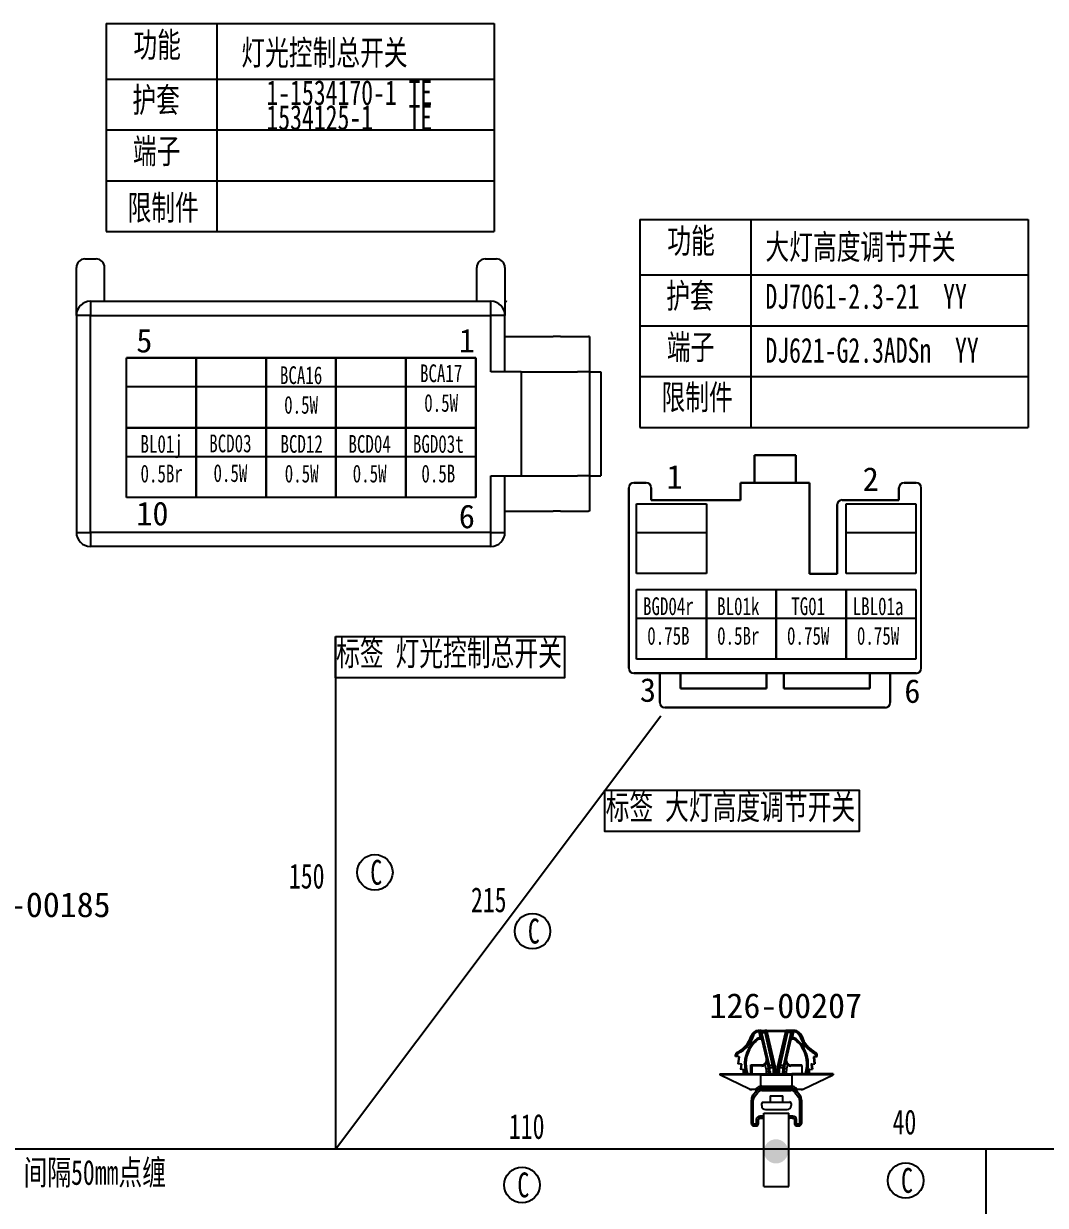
# Model space of a CAD drawing. Header units: millimetres. Extents: x 1543 to 5748, y 1576 to 2417.
# Drawn here: x 2796.8 to 2940.5, y 2003 to 2169.3 of the extents above; entities that cross this region are included whole.
import ezdxf

# ---------------------------------------------------------------- set-up
doc = ezdxf.new("R2010")
doc.units = ezdxf.units.MM
doc.layers.get('0').update_dxf_attribs({"lineweight": 25})
doc.layers.add('11文本层', color=255, linetype='Continuous')
for name, color, linetype, lineweight in [('1轮廓实线层', 7, 'Continuous', 50), ('_0', 7, 'Continuous', 25), ('_1轮廓实线层', 7, 'Continuous', 40), ('基本型', 7, 'Continuous', 18)]:
    doc.layers.add(name, color=color, linetype=linetype, lineweight=lineweight)
doc.styles.get("Standard").update_dxf_attribs({"font": ''})
doc.styles.add('仿宋体', font='', dxfattribs={"width": 0.7, "height": 3.5})
doc.styles.add('仿宋体GB2312', font='', dxfattribs={"width": 0.7})
doc.styles.add('标准', font='fangsong.ttf', dxfattribs={"width": 0.7, "height": 3.5})
doc.styles.get('Standard').set_extended_font_data('SimSun')
doc.styles.get('仿宋体').set_extended_font_data('SimSun')
doc.styles.get('仿宋体GB2312').set_extended_font_data('SimSun')

msp = doc.modelspace()

# ---------------------------------------------------------------- hatches: boundary and pattern name
at = {"layer": '_1轮廓实线层', "linetype": 'ByBlock', "lineweight": -2}
h = msp.add_hatch(color=0, dxfattribs=at)
h.dxf.hatch_style = 1
edge = h.paths.add_edge_path()
edge.add_ellipse((2902.57, 2010.59), major_axis=(1.7, 0), ratio=1, start_angle=0, end_angle=360, ccw=False)

# ---------------------------------------------------------------- linework, layer by layer
at = {"lineweight": -2}
for p, q in [((2808.35, 2169.25), (2808.35, 2161.45)), ((2808.35, 2169.25), (2823.95, 2169.25)), ((2823.95, 2169.25), (2823.95, 2140)), ((2823.95, 2169.25), (2862.95, 2169.25)), ((2862.95, 2169.25), (2862.95, 2140)), ((2862.95, 2169.25), (2862.95, 2161.45)), ((2808.35, 2161.45), (2862.95, 2161.45)), ((2808.35, 2161.45), (2808.35, 2154.3)), ((2808.35, 2154.3), (2862.95, 2154.3)), ((2808.35, 2154.3), (2808.35, 2147.15)), ((2808.35, 2147.15), (2862.95, 2147.15)), ((2808.35, 2147.15), (2808.35, 2140)), ((2808.35, 2140), (2862.95, 2140))]:
    msp.add_line(p, q, dxfattribs=at)
at = {"lineweight": -2, "ltscale": 0.0425}
for p, q in [((2804.17, 2128.21), (2804.17, 2134.96)), ((2864.45, 2134.96), (2864.45, 2128.21)), ((2886.22, 2077.86), (2886.22, 2073.75)), ((2886.22, 2073.75), (2886.22, 2077.86)), ((2918.65, 2073.75), (2918.65, 2077.86)), ((2918.65, 2073.75), (2918.65, 2077.86)), ((2918.65, 2077.86), (2918.65, 2073.75))]:
    msp.add_line(p, q, dxfattribs=at)
at = {"lineweight": -2, "ltscale": 0.009999}
for p, q in [((2805.36, 2136.15), (2806.95, 2136.15)), ((2861.68, 2136.15), (2863.26, 2136.15))]:
    msp.add_line(p, q, dxfattribs=at)
at = {"lineweight": -2, "ltscale": 0.03}
for p, q in [((2808.14, 2130.2), (2808.14, 2134.96)), ((2860.49, 2130.2), (2860.49, 2134.96))]:
    msp.add_line(p, q, dxfattribs=at)
at = {"lineweight": -2, "ltscale": 0.0125}
for p, q in [((2806.15, 2130.2), (2808.14, 2130.2)), ((2806.15, 2130.2), (2806.15, 2128.21)), ((2860.49, 2130.2), (2862.47, 2130.2)), ((2862.47, 2128.21), (2862.47, 2130.2)), ((2806.15, 2128.21), (2804.17, 2128.21)), ((2864.45, 2128.21), (2862.47, 2128.21)), ((2899.53, 2104.65), (2898.32, 2104.65)), ((2906.55, 2104.65), (2905.34, 2104.65)), ((2804.17, 2097.68), (2806.15, 2097.68)), ((2806.15, 2097.68), (2806.15, 2095.69)), ((2862.47, 2097.68), (2864.45, 2097.68)), ((2862.47, 2095.69), (2862.47, 2097.68))]:
    msp.add_line(p, q, dxfattribs=at)
at = {"lineweight": -2, "ltscale": 0.329999}
msp.add_line((2808.14, 2130.2), (2860.49, 2130.2), dxfattribs=at)
at = {"lineweight": -2, "ltscale": 0.1925}
for p, q in [((2804.17, 2128.21), (2804.17, 2097.68)), ((2806.15, 2097.68), (2806.15, 2128.21))]:
    msp.add_line(p, q, dxfattribs=at)
at = {"lineweight": -2, "ltscale": 0.354999}
for p, q in [((2806.15, 2128.21), (2862.47, 2128.21)), ((2862.47, 2097.68), (2806.15, 2097.68)), ((2862.47, 2095.69), (2806.15, 2095.69))]:
    msp.add_line(p, q, dxfattribs=at)
at = {"lineweight": -2, "ltscale": 0.05}
for p, q in [((2862.47, 2120.28), (2862.47, 2128.21)), ((2864.45, 2120.28), (2864.45, 2128.21)), ((2862.47, 2097.68), (2862.47, 2105.61)), ((2864.45, 2097.68), (2864.45, 2105.61))]:
    msp.add_line(p, q, dxfattribs=at)
at = {"lineweight": -2, "ltscale": 0.042805}
for p, q in [((2864.45, 2125.24), (2871.24, 2125.24)), ((2864.45, 2100.65), (2871.24, 2100.65))]:
    msp.add_line(p, q, dxfattribs=at)
at = {"lineweight": -2, "ltscale": 0.006259}
for p, q in [((2872.24, 2125.24), (2871.24, 2125.24)), ((2872.24, 2100.65), (2871.24, 2100.65))]:
    msp.add_line(p, q, dxfattribs=at)
at = {"lineweight": -2, "ltscale": 0.024939}
for p, q in [((2872.24, 2125.24), (2876.19, 2125.24)), ((2872.24, 2100.65), (2876.19, 2100.65))]:
    msp.add_line(p, q, dxfattribs=at)
at = {"lineweight": -2, "ltscale": 0.000994873}
for p, q in [((2876.35, 2125.24), (2876.19, 2125.24)), ((2876.35, 2100.65), (2876.19, 2100.65))]:
    msp.add_line(p, q, dxfattribs=at)
at = {"lineweight": -2, "ltscale": 0.155}
msp.add_line((2876.35, 2125.24), (2876.35, 2100.65), dxfattribs=at)
at = {"lineweight": -2, "ltscale": 0.026889}
for p, q in [((2866.74, 2120.28), (2862.47, 2120.28)), ((2862.47, 2105.61), (2866.74, 2105.61))]:
    msp.add_line(p, q, dxfattribs=at)
at = {"lineweight": -2, "ltscale": 0.0925}
for p, q in [((2866.74, 2120.28), (2866.74, 2105.61)), ((2877.94, 2120.28), (2877.94, 2105.61))]:
    msp.add_line(p, q, dxfattribs=at)
at = {"lineweight": -2, "ltscale": 0.049878}
for p, q in [((2866.74, 2120.28), (2874.65, 2120.28)), ((2866.74, 2105.61), (2874.65, 2105.61))]:
    msp.add_line(p, q, dxfattribs=at)
at = {"lineweight": -2, "ltscale": 0.009738}
for p, q in [((2876.19, 2120.28), (2874.65, 2120.28)), ((2876.35, 2105.61), (2874.65, 2105.61))]:
    msp.add_line(p, q, dxfattribs=at)
at = {"lineweight": -2, "ltscale": 0.010001}
for p, q in [((2876.35, 2120.28), (2877.94, 2120.28)), ((2876.35, 2105.61), (2877.94, 2105.61))]:
    msp.add_line(p, q, dxfattribs=at)
at = {"lineweight": -2, "ltscale": 0.060001}
for p, q in [((2899.53, 2108.52), (2905.34, 2108.52)), ((2905.34, 2108.52), (2899.53, 2108.52)), ((2905.34, 2108.52), (2899.53, 2108.52)), ((2905.34, 2104.65), (2899.53, 2104.65))]:
    msp.add_line(p, q, dxfattribs=at)
at = {"lineweight": -2, "ltscale": 0.04}
for p, q in [((2899.53, 2104.65), (2899.53, 2108.52)), ((2899.53, 2108.52), (2899.53, 2104.65)), ((2905.34, 2108.52), (2905.34, 2104.65)), ((2905.34, 2104.65), (2905.34, 2108.52)), ((2905.34, 2104.65), (2905.34, 2108.52))]:
    msp.add_line(p, q, dxfattribs=at)
at = {"lineweight": -2, "ltscale": 0.285001}
for p, q in [((2881.87, 2103.93), (2881.87, 2078.59)), ((2881.87, 2078.59), (2881.87, 2103.93)), ((2923.01, 2078.59), (2923.01, 2103.93))]:
    msp.add_line(p, q, dxfattribs=at)
at = {"lineweight": -2, "ltscale": 0.0175}
for p, q in [((2884.29, 2104.65), (2882.59, 2104.65)), ((2882.59, 2104.65), (2884.29, 2104.65)), ((2885.01, 2102.23), (2885.01, 2103.93)), ((2885.01, 2102.23), (2885.01, 2103.93)), ((2885.01, 2103.93), (2885.01, 2102.23)), ((2919.86, 2103.93), (2919.86, 2102.23)), ((2919.86, 2102.23), (2919.86, 2103.93)), ((2922.28, 2104.65), (2920.59, 2104.65)), ((2920.59, 2104.65), (2922.28, 2104.65))]:
    msp.add_line(p, q, dxfattribs=at)
at = {"lineweight": -2, "ltscale": 0.025}
for p, q in [((2897.6, 2104.65), (2897.6, 2102.23)), ((2897.6, 2102.23), (2897.6, 2104.65))]:
    msp.add_line(p, q, dxfattribs=at)
at = {"lineweight": -2, "ltscale": 0.0075}
for p, q in [((2898.32, 2104.65), (2897.6, 2104.65)), ((2907.28, 2104.65), (2906.55, 2104.65)), ((2907.28, 2104.17), (2907.28, 2103.44))]:
    msp.add_line(p, q, dxfattribs=at)
at = {"lineweight": -2, "ltscale": 0.1}
for p, q in [((2907.28, 2104.65), (2897.6, 2104.65)), ((2897.6, 2104.65), (2907.28, 2104.65)), ((2911.15, 2101.51), (2911.15, 2091.83)), ((2911.15, 2091.83), (2911.15, 2101.51))]:
    msp.add_line(p, q, dxfattribs=at)
at = {"lineweight": -2, "ltscale": 0.1325}
for p, q in [((2907.28, 2091.83), (2907.28, 2104.65)), ((2907.28, 2104.65), (2907.28, 2091.83))]:
    msp.add_line(p, q, dxfattribs=at)
at = {"lineweight": -2, "ltscale": 0.005}
msp.add_line((2907.28, 2104.17), (2907.28, 2104.65), dxfattribs=at)
at = {"lineweight": -2, "ltscale": 0.001668}
msp.add_line((2907.28, 2103.28), (2907.28, 2103.44), dxfattribs=at)
at = {"lineweight": -2, "ltscale": 0.040771}
msp.add_line((2907.28, 2099.33), (2907.28, 2103.28), dxfattribs=at)
at = {"lineweight": -2, "ltscale": 0.090001}
msp.add_line((2893.72, 2102.23), (2885.01, 2102.23), dxfattribs=at)
at = {"lineweight": -2, "ltscale": 0.13}
for p, q in [((2897.6, 2102.23), (2885.01, 2102.23)), ((2885.01, 2102.23), (2897.6, 2102.23))]:
    msp.add_line(p, q, dxfattribs=at)
at = {"lineweight": -2, "ltscale": 0.039999}
for p, q in [((2897.6, 2102.23), (2893.72, 2102.23)), ((2911.15, 2091.83), (2907.28, 2091.83)), ((2911.15, 2091.83), (2907.28, 2091.83)), ((2907.28, 2091.83), (2911.15, 2091.83))]:
    msp.add_line(p, q, dxfattribs=at)
at = {"lineweight": -2, "ltscale": 0.0825}
for p, q in [((2919.86, 2102.23), (2911.87, 2102.23)), ((2919.86, 2102.23), (2911.87, 2102.23)), ((2911.87, 2102.23), (2919.86, 2102.23))]:
    msp.add_line(p, q, dxfattribs=at)
at = {"lineweight": -2, "ltscale": 0.038643}
for p, q in [((2907.28, 2099.33), (2907.28, 2095.59)), ((2907.28, 2095.59), (2907.28, 2091.85))]:
    msp.add_line(p, q, dxfattribs=at)
at = {"lineweight": -2, "ltscale": 0.000213623}
msp.add_line((2907.28, 2091.83), (2907.28, 2091.85), dxfattribs=at)
at = {"lineweight": -2, "ltscale": 0.410001}
for p, q in [((2882.59, 2077.86), (2922.28, 2077.86)), ((2922.28, 2077.86), (2882.59, 2077.86))]:
    msp.add_line(p, q, dxfattribs=at)
at = {"lineweight": -2, "ltscale": 0.0225}
for p, q in [((2889.13, 2075.69), (2889.13, 2077.86)), ((2889.13, 2075.69), (2889.13, 2077.86)), ((2889.13, 2077.86), (2889.13, 2075.69)), ((2901.23, 2077.86), (2901.23, 2075.69)), ((2901.23, 2075.69), (2901.23, 2077.86)), ((2903.65, 2075.69), (2903.65, 2077.86)), ((2903.65, 2075.69), (2903.65, 2077.86)), ((2903.65, 2077.86), (2903.65, 2075.69)), ((2915.75, 2077.86), (2915.75, 2075.69)), ((2915.75, 2075.69), (2915.75, 2077.86))]:
    msp.add_line(p, q, dxfattribs=at)
at = {"lineweight": -2, "ltscale": 0.125}
for p, q in [((2901.23, 2075.69), (2889.13, 2075.69)), ((2901.23, 2075.69), (2889.13, 2075.69)), ((2889.13, 2075.69), (2901.23, 2075.69)), ((2915.75, 2075.69), (2903.65, 2075.69)), ((2915.75, 2075.69), (2903.65, 2075.69)), ((2903.65, 2075.69), (2915.75, 2075.69))]:
    msp.add_line(p, q, dxfattribs=at)
at = {"lineweight": -2, "ltscale": 0.320001}
for p, q in [((2886.95, 2073.02), (2917.92, 2073.02)), ((2917.92, 2073.02), (2886.95, 2073.02))]:
    msp.add_line(p, q, dxfattribs=at)
for p, q in [((2899.18, 2026.84), (2899.06, 2026.84)), ((2899.34, 2026.79), (2899.18, 2026.84)), ((2900.23, 2027.6), (2900.08, 2027.6)), ((2900.35, 2027.43), (2900.2, 2027.42)), ((2900.35, 2027.42), (2900.21, 2027.39)), ((2900.4, 2026.56), (2900.21, 2027.39)), ((2900.23, 2027.6), (2900.49, 2027.6)), ((2900.23, 2027.6), (2900.23, 2027.51)), ((2900.34, 2027.44), (2900.35, 2027.41)), ((2900.39, 2027.24), (2900.35, 2027.41)), ((2901.45, 2022.66), (2900.39, 2027.24)), ((2900.47, 2027.6), (2900.49, 2027.6)), ((2900.49, 2027.6), (2900.47, 2027.6)), ((2900.49, 2027.6), (2900.53, 2027.3)), ((2900.49, 2027.6), (2901, 2027.6)), ((2900.53, 2027.3), (2901.59, 2022.72)), ((2900.53, 2027.3), (2901.04, 2027.3)), ((2901.04, 2027.3), (2901, 2027.6)), ((2901.29, 2027.6), (2901.01, 2027.6)), ((2902.1, 2022.72), (2901.04, 2027.3)), ((2901.14, 2027.49), (2901.29, 2027.45)), ((2901.14, 2027.48), (2901.18, 2027.31)), ((2901.18, 2027.31), (2902.24, 2022.72)), ((2901.29, 2027.6), (2903.96, 2027.6)), ((2901.29, 2027.6), (2901.29, 2027.45)), ((2903.96, 2027.45), (2901.29, 2027.45)), ((2901.29, 2027.45), (2902.46, 2022.42)), ((2902.79, 2022.42), (2903.96, 2027.45)), ((2903.01, 2022.72), (2904.07, 2027.31)), ((2904.21, 2027.3), (2903.15, 2022.72)), ((2903.66, 2022.72), (2904.72, 2027.3)), ((2904.86, 2027.24), (2903.8, 2022.66)), ((2903.96, 2027.6), (2903.96, 2027.45)), ((2904.24, 2027.6), (2903.96, 2027.6)), ((2903.96, 2027.45), (2904.11, 2027.49)), ((2904.07, 2027.31), (2904.11, 2027.48)), ((2904.11, 2027.48), (2904.11, 2027.49)), ((2904.25, 2027.6), (2904.21, 2027.3)), ((2904.72, 2027.3), (2904.21, 2027.3)), ((2904.77, 2027.6), (2904.25, 2027.6)), ((2904.72, 2027.3), (2904.77, 2027.6)), ((2905.02, 2027.6), (2904.77, 2027.6)), ((2904.78, 2027.6), (2904.77, 2027.6)), ((2904.77, 2027.6), (2904.78, 2027.6)), ((2905.04, 2027.39), (2904.85, 2026.56)), ((2904.9, 2027.41), (2904.86, 2027.24)), ((2904.9, 2027.51), (2904.9, 2027.5)), ((2904.91, 2027.44), (2904.9, 2027.42)), ((2905.04, 2027.39), (2904.9, 2027.42)), ((2905.05, 2027.42), (2904.91, 2027.43)), ((2905.02, 2027.6), (2905.17, 2027.6)), ((2905.02, 2027.6), (2905.02, 2027.51)), ((2905.91, 2026.79), (2906.08, 2026.84)), ((2906.08, 2026.84), (2906.19, 2026.84)), ((2898.83, 2026.07), (2898.86, 2026.11)), ((2898.96, 2025.45), (2899.11, 2025.35)), ((2899.86, 2026.41), (2899.97, 2026.27)), ((2900.31, 2026.56), (2900.4, 2026.56)), ((2900.31, 2026.56), (2900.31, 2026.38)), ((2900.48, 2026.38), (2900.31, 2026.38)), ((2900.54, 2026.59), (2900.4, 2026.56)), ((2900.48, 2026.38), (2900.4, 2026.56)), ((2904.85, 2026.56), (2904.71, 2026.59)), ((2904.85, 2026.56), (2904.78, 2026.38)), ((2904.95, 2026.38), (2904.78, 2026.38)), ((2904.85, 2026.56), (2904.95, 2026.56)), ((2904.95, 2026.56), (2904.95, 2026.38)), ((2905.39, 2026.41), (2905.28, 2026.27)), ((2906.29, 2025.45), (2906.14, 2025.35)), ((2896.95, 2024.18), (2896.88, 2024.18)), ((2896.88, 2023.93), (2896.88, 2024.18)), ((2896.95, 2023.93), (2896.88, 2023.93)), ((2897.32, 2023.88), (2896.88, 2023.93)), ((2896.95, 2024.18), (2897.13, 2024.18)), ((2896.95, 2023.93), (2896.95, 2024.18)), ((2897.15, 2024.5), (2897.08, 2024.5)), ((2897.13, 2024.18), (2897.13, 2023.92)), ((2897.4, 2023.88), (2897.13, 2023.92)), ((2897.23, 2024.34), (2897.15, 2024.5)), ((2897.32, 2023.88), (2897.2, 2022.92)), ((2897.31, 2022.92), (2897.43, 2023.88)), ((2897.32, 2023.88), (2897.43, 2023.88)), ((2897.4, 2023.88), (2897.43, 2023.88)), ((2901.23, 2023.61), (2901.24, 2023.55)), ((2904.01, 2023.55), (2904.02, 2023.61)), ((2907.83, 2023.88), (2908.12, 2023.92)), ((2907.83, 2023.88), (2907.83, 2023.81)), ((2907.93, 2023.88), (2907.83, 2023.88)), ((2907.83, 2023.81), (2907.95, 2022.92)), ((2907.93, 2023.88), (2908.37, 2023.93)), ((2907.93, 2023.88), (2908.05, 2022.92)), ((2908.02, 2024.34), (2908.1, 2024.5)), ((2908.1, 2024.5), (2908.17, 2024.5)), ((2908.12, 2024.18), (2908.12, 2023.92)), ((2908.12, 2024.18), (2908.3, 2024.18)), ((2908.3, 2023.93), (2908.3, 2024.18)), ((2908.3, 2024.18), (2908.37, 2024.18)), ((2908.3, 2023.93), (2908.37, 2023.93)), ((2908.37, 2023.93), (2908.37, 2024.18)), ((2897.31, 2022.92), (2897.2, 2022.92)), ((2897.65, 2022.87), (2897.2, 2022.92)), ((2897.73, 2022.87), (2897.31, 2022.92)), ((2897.65, 2022.87), (2897.56, 2022.13)), ((2897.67, 2022.13), (2897.56, 2022.13)), ((2897.99, 2022.08), (2897.56, 2022.13)), ((2897.65, 2022.87), (2897.76, 2022.87)), ((2897.67, 2022.13), (2897.76, 2022.87)), ((2898.11, 2022.08), (2897.67, 2022.13)), ((2897.73, 2022.87), (2897.76, 2022.87)), ((2898.11, 2022.08), (2897.99, 2022.08)), ((2897.99, 2021.52), (2897.99, 2022.08)), ((2898.11, 2021.52), (2898.11, 2022.08)), ((2899.03, 2021.52), (2899.03, 2022.74)), ((2899.03, 2022.74), (2899.18, 2022.6)), ((2899.03, 2022.74), (2900.53, 2022.74)), ((2899.18, 2022.6), (2899.18, 2021.52)), ((2900.53, 2022.6), (2899.18, 2022.6)), ((2900.53, 2022.6), (2900.53, 2022.74)), ((2901.06, 2022.77), (2900.97, 2022.89)), ((2901.19, 2022.21), (2901.06, 2022.77)), ((2901.19, 2022.21), (2901.54, 2022.29)), ((2901.23, 2021.52), (2901.23, 2021.81)), ((2901.23, 2021.81), (2901.59, 2021.81)), ((2901.53, 2022.32), (2901.45, 2022.66)), ((2901.67, 2022.36), (2901.53, 2022.32)), ((2901.54, 2022.29), (2901.53, 2022.32)), ((2901.67, 2022.33), (2901.54, 2022.29)), ((2901.59, 2022.72), (2902.1, 2022.72)), ((2901.59, 2022.72), (2901.67, 2022.36)), ((2901.59, 2021.52), (2901.59, 2021.81)), ((2901.73, 2021.81), (2901.59, 2021.81)), ((2902.18, 2022.36), (2901.67, 2022.36)), ((2901.67, 2022.36), (2901.67, 2022.33)), ((2901.73, 2021.81), (2901.73, 2021.52)), ((2902.18, 2022.36), (2902.1, 2022.72)), ((2902.32, 2022.39), (2902.18, 2022.36)), ((2902.32, 2022.38), (2902.18, 2022.35)), ((2902.18, 2022.35), (2902.18, 2022.36)), ((2902.23, 2021.52), (2902.23, 2021.9)), ((2902.38, 2021.9), (2902.23, 2021.9)), ((2902.24, 2022.72), (2902.32, 2022.39)), ((2902.32, 2022.38), (2902.46, 2022.42)), ((2902.32, 2022.39), (2902.32, 2022.38)), ((2902.38, 2021.9), (2902.38, 2021.52)), ((2902.38, 2021.9), (2902.52, 2021.9)), ((2902.52, 2021.9), (2902.52, 2021.52)), ((2902.73, 2021.52), (2902.73, 2021.9)), ((2902.73, 2021.9), (2902.88, 2021.9)), ((2902.79, 2022.42), (2902.93, 2022.38)), ((2902.88, 2021.52), (2902.88, 2021.9)), ((2903.02, 2021.9), (2902.88, 2021.9)), ((2902.93, 2022.39), (2903.01, 2022.72)), ((2902.93, 2022.38), (2902.93, 2022.39)), ((2903.07, 2022.36), (2902.93, 2022.39)), ((2903.07, 2022.35), (2902.93, 2022.38)), ((2903.02, 2021.9), (2903.02, 2021.52)), ((2903.15, 2022.72), (2903.07, 2022.36)), ((2903.59, 2022.36), (2903.07, 2022.36)), ((2903.07, 2022.36), (2903.07, 2022.35)), ((2903.15, 2022.72), (2903.66, 2022.72)), ((2903.52, 2021.52), (2903.52, 2021.81)), ((2903.66, 2021.81), (2903.52, 2021.81)), ((2903.58, 2022.33), (2903.59, 2022.36)), ((2903.72, 2022.29), (2903.58, 2022.33)), ((2903.59, 2022.36), (2903.66, 2022.72)), ((2903.72, 2022.32), (2903.59, 2022.36)), ((2903.66, 2021.81), (2903.66, 2021.52)), ((2903.66, 2021.81), (2904.02, 2021.81)), ((2903.8, 2022.66), (2903.72, 2022.32)), ((2903.72, 2022.32), (2903.72, 2022.29)), ((2903.72, 2022.29), (2904.06, 2022.21)), ((2904.02, 2021.81), (2904.02, 2021.52)), ((2904.19, 2022.77), (2904.06, 2022.21)), ((2904.19, 2022.77), (2904.28, 2022.89)), ((2904.72, 2022.6), (2904.72, 2022.74)), ((2904.72, 2022.74), (2906.22, 2022.74)), ((2906.22, 2022.6), (2904.72, 2022.6)), ((2906.22, 2022.6), (2906.22, 2022.74)), ((2906.22, 2022.6), (2906.22, 2021.52)), ((2907, 2022), (2907, 2022)), ((2907, 2022), (2907, 2021.99)), ((2907, 2021.99), (2907, 2021.52)), ((2907.17, 2022.08), (2907.59, 2022.13)), ((2907.17, 2022.08), (2907.24, 2022.09)), ((2907.18, 2022.02), (2907.27, 2022.02)), ((2907.18, 2021.52), (2907.18, 2022.02)), ((2907.33, 2022.09), (2907.24, 2022.09)), ((2907.27, 2021.52), (2907.27, 2022.02)), ((2907.33, 2022.09), (2907.7, 2022.13)), ((2907.49, 2022.87), (2907.95, 2022.92)), ((2907.49, 2022.87), (2907.5, 2022.8)), ((2907.61, 2022.87), (2907.49, 2022.87)), ((2907.5, 2022.8), (2907.59, 2022.13)), ((2907.7, 2022.13), (2907.59, 2022.13)), ((2907.61, 2022.87), (2908.05, 2022.92)), ((2907.61, 2022.87), (2907.7, 2022.13)), ((2908.05, 2022.92), (2907.95, 2022.92)), ((2894.65, 2021.52), (2900.45, 2021.52)), ((2894.65, 2021.52), (2894.65, 2021.34)), ((2900.45, 2021.34), (2894.65, 2021.34)), ((2898.84, 2019.35), (2894.65, 2021.34)), ((2900.45, 2021.52), (2904.8, 2021.52)), ((2900.45, 2021.52), (2900.45, 2021.34)), ((2900.45, 2021.34), (2904.8, 2021.34)), ((2900.45, 2019.76), (2900.45, 2021.34)), ((2910.61, 2021.52), (2904.8, 2021.52)), ((2904.8, 2021.52), (2904.8, 2021.34)), ((2910.61, 2021.34), (2904.8, 2021.34)), ((2904.8, 2021.34), (2904.8, 2019.76)), ((2906.41, 2019.35), (2910.61, 2021.34)), ((2910.61, 2021.52), (2910.61, 2021.34)), ((2898.84, 2019.35), (2899.72, 2019.35)), ((2899.29, 2019.28), (2899.15, 2019.28)), ((2899.63, 2019.28), (2899.29, 2019.28)), ((2899.31, 2018.49), (2899.83, 2019.16)), ((2899.31, 2018.49), (2899.83, 2019.16)), ((2899.83, 2019.04), (2899.31, 2018.38)), ((2899.31, 2018.49), (2899.31, 2018.38)), ((2899.31, 2018.49), (2899.31, 2018.49)), ((2899.51, 2018.22), (2900.03, 2018.89)), ((2899.75, 2019.38), (2899.72, 2019.35)), ((2899.83, 2019.04), (2899.83, 2019.16)), ((2899.83, 2019.16), (2899.83, 2019.16)), ((2900.03, 2018.89), (2899.83, 2019.04)), ((2900.59, 2019.77), (2904.66, 2019.77)), ((2900.59, 2019.49), (2900.59, 2019.77)), ((2900.59, 2019.49), (2904.66, 2019.49)), ((2900.59, 2019.42), (2900.59, 2019.49)), ((2900.59, 2019.42), (2904.66, 2019.42)), ((2900.59, 2019.42), (2900.59, 2019.16)), ((2900.59, 2019.16), (2904.66, 2019.16)), ((2904.66, 2019.77), (2904.66, 2019.49)), ((2904.66, 2019.49), (2904.66, 2019.42)), ((2904.66, 2019.16), (2904.66, 2019.42)), ((2905.42, 2019.04), (2905.22, 2018.89)), ((2905.22, 2018.89), (2905.74, 2018.22)), ((2905.42, 2019.16), (2905.42, 2019.04)), ((2905.42, 2019.16), (2905.42, 2019.16)), ((2905.94, 2018.49), (2905.42, 2019.16)), ((2905.94, 2018.49), (2905.42, 2019.16)), ((2905.94, 2018.38), (2905.42, 2019.04)), ((2905.53, 2019.35), (2905.51, 2019.38)), ((2905.53, 2019.35), (2906.41, 2019.35)), ((2906.1, 2019.28), (2905.62, 2019.28)), ((2905.94, 2018.38), (2905.94, 2018.49)), ((2905.94, 2018.49), (2905.94, 2018.49)), ((2899.11, 2017.9), (2899.11, 2017.78)), ((2899.11, 2017.9), (2899.11, 2017.9)), ((2899.11, 2014.53), (2899.11, 2017.78)), ((2899.36, 2017.78), (2899.11, 2017.78)), ((2899.31, 2018.38), (2899.51, 2018.22)), ((2899.36, 2014.53), (2899.36, 2017.78)), ((2900.56, 2017.02), (2900.56, 2017.32)), ((2900.78, 2017.53), (2901.73, 2017.53)), ((2901.73, 2018.39), (2901.73, 2017.53)), ((2901.73, 2018.39), (2903.52, 2018.39)), ((2901.73, 2017.53), (2903.52, 2017.53)), ((2903.52, 2017.53), (2903.52, 2018.39)), ((2903.52, 2017.53), (2904.48, 2017.53)), ((2904.69, 2017.32), (2904.69, 2017.02)), ((2905.74, 2018.22), (2905.94, 2018.38)), ((2905.89, 2017.78), (2905.89, 2014.53)), ((2906.14, 2017.78), (2905.89, 2017.78)), ((2906.14, 2017.78), (2906.14, 2017.9)), ((2906.14, 2017.9), (2906.14, 2017.9)), ((2906.14, 2017.78), (2906.14, 2014.53)), ((2900.88, 2015.54), (2900.31, 2015.54)), ((2900.31, 2015.54), (2900.31, 2015.25)), ((2900.31, 2015.25), (2900.41, 2015.25)), ((2900.41, 2015.25), (2900.41, 2015.26)), ((2900.43, 2015.25), (2900.41, 2015.26)), ((2900.41, 2015.25), (2900.43, 2015.25)), ((2900.43, 2015.25), (2900.74, 2015.25)), ((2900.74, 2015.25), (2900.88, 2015.53)), ((2900.74, 2015.25), (2900.88, 2015.25)), ((2900.88, 2015.96), (2904.38, 2015.96)), ((2900.88, 2005.63), (2900.88, 2015.96)), ((2901.1, 2016.48), (2904.15, 2016.48)), ((2904.38, 2005.63), (2904.38, 2015.96)), ((2904.95, 2015.54), (2904.38, 2015.54)), ((2904.38, 2015.53), (2904.52, 2015.25)), ((2904.38, 2015.25), (2904.52, 2015.25)), ((2904.82, 2015.25), (2904.52, 2015.25)), ((2904.84, 2015.26), (2904.82, 2015.25)), ((2904.84, 2015.25), (2904.82, 2015.25)), ((2904.84, 2015.26), (2904.84, 2015.25)), ((2904.84, 2015.25), (2904.95, 2015.25)), ((2904.95, 2015.25), (2904.95, 2015.54)), ((2899.11, 2014.53), (2899.36, 2014.53)), ((2899.8, 2014.42), (2899.47, 2014.42)), ((2899.47, 2014.17), (2899.47, 2014.42)), ((2899.47, 2014.17), (2899.8, 2014.17)), ((2899.8, 2015.04), (2899.8, 2014.42)), ((2900.09, 2015.04), (2899.8, 2015.04)), ((2899.8, 2014.17), (2899.8, 2014.42)), ((2900.09, 2014.46), (2900.09, 2015.04)), ((2905.17, 2015.04), (2905.46, 2015.04)), ((2905.17, 2015.04), (2905.17, 2014.46)), ((2905.46, 2014.42), (2905.46, 2015.04)), ((2905.78, 2014.42), (2905.46, 2014.42)), ((2905.46, 2014.42), (2905.46, 2014.17)), ((2905.46, 2014.17), (2905.78, 2014.17)), ((2905.78, 2014.17), (2905.78, 2014.42)), ((2906.14, 2014.53), (2905.89, 2014.53)), ((2900.88, 2005.63), (2904.38, 2005.63))]:
    msp.add_line(p, q)
for points in [[(2899.34, 2026.79), (2899.2, 2026.41), (2899.01, 2026.04), (2898.79, 2025.69), (2898.54, 2025.36), (2898.25, 2025.06), (2897.93, 2024.78), (2897.59, 2024.55), (2897.23, 2024.34)], [(2899.18, 2026.84), (2899.24, 2027), (2899.33, 2027.15), (2899.45, 2027.28), (2899.59, 2027.39), (2899.89, 2027.54), (2900.23, 2027.6)], [(2906.08, 2026.84), (2905.96, 2027.09), (2905.78, 2027.31), (2905.61, 2027.43), (2905.42, 2027.52), (2905.22, 2027.58), (2905.02, 2027.6)], [(2905.91, 2026.79), (2906.06, 2026.41), (2906.24, 2026.04), (2906.46, 2025.69), (2906.72, 2025.36), (2907.01, 2025.06), (2907.32, 2024.78), (2907.66, 2024.55), (2908.02, 2024.34)], [(2908.1, 2024.5), (2907.68, 2024.75), (2907.29, 2025.04), (2906.84, 2025.48), (2906.49, 2025.96), (2906.26, 2026.39), (2906.08, 2026.84)], [(2901.25, 2023.19), (2901.19, 2022.99), (2901.06, 2022.77)], [(2904.19, 2022.77), (2904.09, 2022.92), (2904, 2023.19)], [(2907, 2022), (2907.13, 2022.08), (2907.17, 2022.08)], [(2899.63, 2019.28), (2899.63, 2019.28), (2899.65, 2019.28), (2899.72, 2019.35)], [(2899.81, 2019.13), (2899.83, 2019.2), (2899.81, 2019.28), (2899.72, 2019.35)], [(2899.75, 2019.38), (2899.82, 2019.33), (2899.86, 2019.26), (2899.85, 2019.18), (2899.83, 2019.16)], [(2899.8, 2019.44), (2899.87, 2019.4), (2899.91, 2019.32), (2899.9, 2019.24), (2899.88, 2019.22)], [(2899.84, 2019.48), (2899.91, 2019.43), (2899.95, 2019.35), (2899.93, 2019.27), (2899.92, 2019.25)], [(2900.47, 2019.48), (2900.47, 2019.49), (2900.48, 2019.5), (2900.49, 2019.59), (2900.47, 2019.71), (2900.45, 2019.76)], [(2904.8, 2019.76), (2904.79, 2019.74), (2904.78, 2019.68), (2904.76, 2019.56), (2904.77, 2019.51), (2904.78, 2019.49), (2904.78, 2019.49), (2904.78, 2019.48)], [(2905.34, 2019.25), (2905.3, 2019.32), (2905.32, 2019.41), (2905.39, 2019.47), (2905.42, 2019.48)], [(2905.37, 2019.22), (2905.34, 2019.29), (2905.36, 2019.37), (2905.43, 2019.43), (2905.46, 2019.44)], [(2905.51, 2019.38), (2905.43, 2019.33), (2905.4, 2019.26), (2905.41, 2019.18), (2905.42, 2019.16)], [(2905.53, 2019.35), (2905.46, 2019.3), (2905.42, 2019.23), (2905.43, 2019.15), (2905.44, 2019.13)], [(2905.62, 2019.28), (2905.62, 2019.28), (2905.61, 2019.28), (2905.53, 2019.35)], [(2900.88, 2015.54), (2900.45, 2015.28), (2900.41, 2015.26)], [(2904.84, 2015.26), (2904.77, 2015.3), (2904.38, 2015.54)], [(2900.09, 2014.46), (2900.09, 2014.45), (2900.08, 2014.45), (2900.08, 2014.45), (2900.05, 2014.44), (2899.8, 2014.42)], [(2905.46, 2014.42), (2905.27, 2014.43), (2905.19, 2014.44), (2905.17, 2014.45), (2905.17, 2014.45), (2905.17, 2014.45), (2905.17, 2014.46)]]:
    msp.add_lwpolyline(points)
at = {"lineweight": -2}
for centre, radius, start, end in [((2805.36, 2134.96), 1.19, 90, 180), ((2806.95, 2134.96), 1.19, 360, 90), ((2861.68, 2134.96), 1.19, 90, 180), ((2863.26, 2134.96), 1.19, 360, 90), ((2806.15, 2128.21), 1.98, 90, 180), ((2862.47, 2128.21), 1.98, 360, 90), ((2864.19, 2128.21), 1.98, 75.1065, 82.5069), ((2882.59, 2103.93), 0.726, 90, 180), ((2882.59, 2103.93), 0.726, 90.0169, 179.998), ((2884.29, 2103.93), 0.726, 0, 90), ((2884.29, 2103.93), 0.726, 0.0169, 89.998), ((2920.59, 2103.93), 0.726, 90, 180), ((2920.59, 2103.93), 0.726, 90.0169, 179.998), ((2920.55, 2103.94), 0.684, 133.4295, 181.3735), ((2922.28, 2103.93), 0.726, 360, 90), ((2922.28, 2103.93), 0.726, 0.0169, 89.998), ((2911.87, 2101.51), 0.726, 90, 180), ((2911.87, 2101.51), 0.726, 90.0174, 179.9999), ((2911.83, 2101.52), 0.685, 133.2042, 181.3609), ((2806.15, 2097.68), 1.98, 180, 270), ((2862.47, 2097.68), 1.98, 270, 0), ((2882.56, 2078.59), 0.698, 179.8283, 190.0341), ((2882.59, 2078.59), 0.726, 180, 270), ((2882.59, 2078.59), 0.726, 180.0169, 269.998), ((2922.28, 2078.59), 0.726, 270, 0), ((2922.28, 2078.59), 0.726, 270.0169, 359.998), ((2922.28, 2078.56), 0.699, 269.8312, 280.3472), ((2886.93, 2073.75), 0.704, 179.865, 193.2269), ((2886.95, 2073.75), 0.726, 180, 270), ((2886.95, 2073.75), 0.726, 180.0391, 269.9613), ((2917.92, 2073.75), 0.726, 270, 360), ((2917.92, 2073.75), 0.726, 270.0391, 359.9613), ((2917.92, 2073.75), 0.726, 304.5581, 346.9964), ((2886.95, 2073.74), 0.72, 235.6186, 256.9327), ((2917.93, 2073.73), 0.704, 269.8655, 283.2605)]:
    msp.add_arc(centre, radius, start, end, dxfattribs=at)
for centre, radius, start, end in [((2895.31, 2028.01), 3.93, 296.7992, 342.7306), ((2895.47, 2028.05), 3.9, 330.3029, 342.0322), ((2900.08, 2026.52), 1.07, 90, 162.7306), ((2900.14, 2026.54), 0.834, 139.346, 162.6783), ((2900.21, 2026.5), 0.915, 110.0713, 139.966), ((2900.22, 2026.49), 0.927, 91.2687, 111.022), ((2900.31, 2027.43), 0.11, 134.7436, 187.951), ((2900.49, 2027.45), 0.286, 187.2758, 193.045), ((2900.44, 2027.28), 0.312, 106.1819, 131.4848), ((2900.49, 2027.45), 0.143, 90.0233, 195.3689), ((2900.48, 2027.12), 0.471, 91.8423, 105.9519), ((2900.49, 2027.45), 0.143, 109.6276, 133.4081), ((2901, 2027.45), 0.143, 10.7471, 89.9594), ((2904.25, 2027.45), 0.143, 90.0406, 169.2529), ((2904.77, 2027.45), 0.143, 344.6311, 89.9767), ((2904.77, 2027.14), 0.459, 73.8694, 88.3565), ((2904.77, 2027.45), 0.143, 46.7405, 70.2509), ((2904.83, 2027.31), 0.271, 46.7102, 75.893), ((2904.94, 2027.43), 0.11, 352.0498, 45.2721), ((2904.77, 2027.45), 0.286, 346.955, 352.7242), ((2905.03, 2026.49), 0.927, 68.978, 88.7313), ((2905.17, 2026.52), 1.07, 17.2694, 90), ((2905.05, 2026.5), 0.915, 40.034, 69.9287), ((2905.11, 2026.54), 0.834, 17.3217, 40.654), ((2909.94, 2028.01), 3.93, 197.2694, 243.2008), ((2895.35, 2028.12), 4.04, 307.6939, 315.7343), ((2902.63, 2022.89), 4.47, 145.0351, 197.8008), ((2895.36, 2028.11), 4.02, 315.7331, 318.9807), ((2902.63, 2022.89), 4.29, 145.0351, 198.5681), ((2895.38, 2028.1), 4, 318.9724, 329.5441), ((2902.68, 2022.85), 4.54, 128.4257, 145.0351), ((2902.68, 2022.85), 4.36, 128.4257, 145.0351), ((2900.31, 2025.85), 0.714, 90, 128.4257), ((2900.31, 2025.85), 0.535, 90, 128.4257), ((2900.47, 2026.24), 0.144, 17.5777, 89.8584), ((2904.78, 2026.24), 0.144, 90.1416, 162.4223), ((2904.95, 2025.85), 0.714, 51.5743, 90), ((2904.95, 2025.85), 0.535, 51.5743, 90), ((2902.57, 2022.85), 4.36, 34.9649, 51.5743), ((2902.57, 2022.85), 4.54, 34.9649, 51.5743), ((2902.63, 2022.89), 4.29, 341.4319, 34.9649), ((2902.63, 2022.89), 4.47, 348.4491, 34.9649), ((2897.24, 2024.18), 0.357, 116.7992, 180), ((2897.31, 2024.18), 0.357, 116.795, 179.9845), ((2896.7, 2020.66), 3.29, 82.4109, 85.4978), ((2897.31, 2024.18), 0.18, 116.5657, 179.5268), ((2895.35, 2028.12), 4.04, 296.4686, 301.9834), ((2895.34, 2028.13), 4.05, 301.9865, 307.6961), ((2900.54, 2023.45), 0.709, 328.2087, 0.0847), ((2900.53, 2023.45), 0.714, 0, 13.045), ((2900.14, 2023.35), 1.12, 351.5911, 10.4972), ((2905.16, 2023.35), 1.17, 169.7283, 178.1592), ((2904.72, 2023.45), 0.714, 166.955, 180.0267), ((2904.72, 2023.45), 0.712, 180.0446, 211.7328), ((2907.94, 2024.18), 0.18, 0.4732, 63.4343), ((2907.94, 2024.18), 0.357, 0.0103, 63.2116), ((2908.57, 2020.48), 3.46, 94.5587, 97.4919), ((2908.01, 2024.18), 0.357, 0, 63.2008), ((2900.53, 2023.45), 0.714, 270, 328.5936), ((2900.53, 2023.45), 0.857, 270, 307.6693), ((2900.53, 2023.48), 0.738, 274.4835, 302.5962), ((2899.45, 2021.81), 1.78, 0, 13.045), ((2899.45, 2021.81), 2.14, 0, 13.045), ((2899.45, 2021.81), 2.28, 0, 13.045), ((2900.23, 2021.9), 2, 0, 13.045), ((2900.23, 2021.9), 2.14, 0, 13.045), ((2900.23, 2021.9), 2.28, 0, 13.045), ((2905.02, 2021.9), 2.28, 166.955, 180), ((2905.02, 2021.9), 2.14, 166.955, 180), ((2905.02, 2021.9), 2, 166.955, 180), ((2905.8, 2021.81), 2.28, 166.955, 180), ((2905.8, 2021.81), 2.14, 166.955, 180), ((2905.06, 2023.35), 1.07, 178.0537, 188.6562), ((2905.8, 2021.81), 1.78, 166.955, 180), ((2904.72, 2023.45), 0.714, 211.6334, 270), ((2904.72, 2023.45), 0.857, 232.3307, 270), ((2902.63, 2022.89), 4.47, 342.1992, 348.3867), ((2907.36, 2020.06), 1.97, 95.4376, 100.5635), ((2907.34, 2022.02), 0.0714, 97, 180), ((2899.15, 2020), 0.725, 244.6, 269.9992), ((2900.07, 2017.9), 0.964, 142, 180), ((2899.63, 2019.13), 0.145, 322, 90), ((2900.55, 2018.8), 0.989, 139.3788, 144.16), ((2900.14, 2019.15), 0.458, 132.2836, 139.2965), ((2900.59, 2018.45), 0.964, 90.0093, 142.0219), ((2900.59, 2018.57), 0.964, 137.6158, 142), ((2900.57, 2018.66), 1.11, 96.2924, 131.5889), ((2900.18, 2018.94), 0.405, 130.466, 137.5217), ((2900.58, 2018.45), 1.04, 96.0838, 129.6639), ((2900.59, 2018.45), 0.71, 90.0155, 142.0504), ((2900.59, 2018.54), 1.23, 90.0011, 96.7136), ((2900.59, 2018.41), 1.08, 89.9967, 96.6097), ((2904.66, 2018.52), 1.24, 83.322, 89.964), ((2904.66, 2018.41), 1.08, 83.3902, 90.0033), ((2904.66, 2018.45), 0.964, 37.9781, 89.9907), ((2904.66, 2018.45), 0.71, 37.9496, 89.9846), ((2904.67, 2018.45), 1.04, 50.3384, 83.9136), ((2904.68, 2018.65), 1.11, 48.4207, 83.689), ((2905.07, 2018.94), 0.405, 42.4784, 49.5349), ((2904.66, 2018.57), 0.964, 38, 42.3843), ((2905.11, 2019.15), 0.458, 40.7065, 47.714), ((2904.71, 2018.8), 0.982, 35.8251, 40.6376), ((2905.62, 2019.13), 0.145, 90, 218), ((2905.18, 2017.9), 0.964, 0, 38), ((2906.1, 2020), 0.725, 270, 295.4), ((2900.07, 2017.78), 0.965, 142.0214, 180.0023), ((2900.07, 2017.78), 0.712, 142.0459, 180.004), ((2900.78, 2017.32), 0.218, 90, 180), ((2901.1, 2017.02), 0.544, 180, 270), ((2904.15, 2017.02), 0.544, 270, 0), ((2904.48, 2017.32), 0.218, 0, 90), ((2905.18, 2017.78), 0.712, 359.9958, 37.9543), ((2905.18, 2017.78), 0.965, 359.9977, 37.9786), ((2900.31, 2015.04), 0.508, 90.0001, 179.9999), ((2900.31, 2015.04), 0.218, 90, 180), ((2904.95, 2015.04), 0.508, 0, 90), ((2904.95, 2015.04), 0.218, 0, 90), ((2899.47, 2014.53), 0.363, 180, 270), ((2899.47, 2014.53), 0.109, 180.0251, 269.9797), ((2899.8, 2014.46), 0.29, 270, 303.8531), ((2899.8, 2014.46), 0.291, 303.8719, 325.3325), ((2899.8, 2014.46), 0.29, 325.3673, 345.8586), ((2899.8, 2014.46), 0.284, 345.6542, 0.0534), ((2905.45, 2014.46), 0.284, 179.9466, 194.3458), ((2905.46, 2014.46), 0.29, 194.1414, 214.6326), ((2905.46, 2014.46), 0.291, 214.6674, 236.1281), ((2905.46, 2014.46), 0.29, 236.1469, 270), ((2905.78, 2014.53), 0.109, 270, 0), ((2905.78, 2014.53), 0.363, 270, 0)]:
    msp.add_arc(centre, radius, start, end)
for centre, major_axis, ratio, start_param, end_param in [((2900.23, 2027.59), (-0.126, 0.067), 0.480211, 1.81935, 3.141593), ((2900.53, 2027.27), (0.139, 0.032), 0.163182, 1.533006, 3.141593), ((2901.04, 2027.27), (0.139, 0.032), 0.163182, 0, 1.533006), ((2904.21, 2027.27), (0.139, -0.032), 0.163182, 1.608587, 3.141593), ((2904.72, 2027.27), (0.139, -0.032), 0.163182, 0, 1.608587), ((2905.02, 2027.59), (-0.126, -0.067), 0.480211, 6.283185, 7.605428), ((2901.59, 2022.69), (0.139, 0.032), 0.163182, 1.533006, 3.141593), ((2902.1, 2022.69), (0.139, 0.032), 0.163182, 6.283185, 7.816191), ((2903.15, 2022.69), (0.139, -0.032), 0.163182, 1.608587, 3.141593), ((2903.66, 2022.69), (0.139, -0.032), 0.163182, 6.283185, 7.891772), ((2907.25, 2022.02), (0, 0.0714), 0.980728, 0.122173, 1.570796), ((2900.07, 2017.9), (0.964, 0), 0.99863, 2.478368, 3.141593), ((2900.59, 2018.56), (0.964, 0), 0.99863, 2.348183, 2.478368), ((2904.66, 2018.56), (0.964, 0), 0.99863, 0.663225, 0.793412), ((2905.18, 2017.9), (-0.964, 0), 0.99863, 3.141593, 3.804818)]:
    msp.add_ellipse(centre, major_axis=major_axis, ratio=ratio, start_param=start_param, end_param=end_param)
at = {"layer": '11文本层', "lineweight": -2}
for p, q in [((2883.44, 2141.69), (2883.44, 2133.89)), ((2883.44, 2141.69), (2899.04, 2141.69)), ((2899.04, 2141.69), (2938.04, 2141.69)), ((2899.04, 2141.69), (2899.04, 2112.44)), ((2938.04, 2141.69), (2938.04, 2112.44)), ((2883.44, 2133.89), (2938.04, 2133.89)), ((2883.44, 2133.89), (2883.44, 2126.74)), ((2883.44, 2126.74), (2938.04, 2126.74)), ((2883.44, 2126.74), (2883.44, 2119.59)), ((2883.44, 2119.59), (2938.04, 2119.59)), ((2883.44, 2119.59), (2883.44, 2112.44)), ((2883.44, 2112.44), (2938.04, 2112.44))]:
    msp.add_line(p, q, dxfattribs=at)
at = {"layer": '1轮廓实线层', "lineweight": -3}
for p, q in [((2840.61, 2083.04), (2840.61, 2010.89)), ((2840.61, 2010.89), (2886.35, 2071.85))]:
    msp.add_line(p, q, dxfattribs=at)
at = {"layer": '1轮廓实线层', "lineweight": -2}
msp.add_line((2932.07, 2010.89), (2932.07, 1902), dxfattribs=at)
for points in [[(2840.61, 2083.04), (2872.83, 2083.04), (2872.83, 2077.22), (2840.61, 2077.22)], [(2878.51, 2061.4), (2914.29, 2061.4), (2914.29, 2055.58), (2878.51, 2055.58)]]:
    msp.add_lwpolyline(points, close=True, dxfattribs=at)
at = {"layer": '_0', "lineweight": -3}
msp.add_line((3072.89, 2010.89), (2652.29, 2010.89), dxfattribs=at)
at = {"layer": '_0'}
for centre in [(2846.16, 2049.84), (2868.33, 2041.57), (2920.81, 2006.49), (2866.85, 2005.86)]:
    msp.add_circle(centre, 2.5, dxfattribs=at)
at = {"layer": '基本型', "lineweight": -2}
for p, q in [((2821.02, 2122.23), (2811.2, 2122.23)), ((2811.2, 2112.4), (2811.2, 2122.23)), ((2811.2, 2122.23), (2821.02, 2122.23)), ((2821.02, 2112.4), (2821.02, 2122.23)), ((2830.85, 2122.23), (2821.02, 2122.23)), ((2821.02, 2112.4), (2821.02, 2122.23)), ((2821.02, 2122.23), (2830.85, 2122.23)), ((2821.02, 2122.23), (2821.02, 2112.4)), ((2830.85, 2112.4), (2830.85, 2122.23)), ((2840.68, 2122.23), (2830.85, 2122.23)), ((2830.85, 2112.4), (2830.85, 2122.23)), ((2830.85, 2122.23), (2840.68, 2122.23)), ((2830.85, 2122.23), (2830.85, 2112.4)), ((2840.68, 2112.4), (2840.68, 2122.23)), ((2850.51, 2122.23), (2840.68, 2122.23)), ((2840.68, 2112.4), (2840.68, 2122.23)), ((2840.68, 2122.23), (2850.51, 2122.23)), ((2840.68, 2122.23), (2840.68, 2112.4)), ((2850.51, 2112.4), (2850.51, 2122.23)), ((2860.34, 2122.23), (2850.51, 2122.23)), ((2850.51, 2112.4), (2850.51, 2122.23)), ((2850.51, 2122.23), (2860.34, 2122.23)), ((2850.51, 2122.23), (2850.51, 2112.4)), ((2860.34, 2112.4), (2860.34, 2122.23)), ((2860.34, 2122.23), (2860.34, 2112.4)), ((2821.02, 2118.13), (2811.2, 2118.13)), ((2830.85, 2118.13), (2821.02, 2118.13)), ((2840.68, 2118.13), (2830.85, 2118.13)), ((2850.51, 2118.13), (2840.68, 2118.13)), ((2860.34, 2118.13), (2850.51, 2118.13)), ((2821.02, 2112.4), (2811.2, 2112.4)), ((2821.02, 2112.4), (2811.2, 2112.4)), ((2811.2, 2102.57), (2811.2, 2112.4)), ((2811.2, 2112.4), (2821.02, 2112.4)), ((2821.02, 2102.57), (2821.02, 2112.4)), ((2830.85, 2112.4), (2821.02, 2112.4)), ((2830.85, 2112.4), (2821.02, 2112.4)), ((2821.02, 2102.57), (2821.02, 2112.4)), ((2821.02, 2112.4), (2830.85, 2112.4)), ((2821.02, 2112.4), (2821.02, 2102.57)), ((2830.85, 2102.57), (2830.85, 2112.4)), ((2840.68, 2112.4), (2830.85, 2112.4)), ((2840.68, 2112.4), (2830.85, 2112.4)), ((2830.85, 2102.57), (2830.85, 2112.4)), ((2830.85, 2112.4), (2840.68, 2112.4)), ((2830.85, 2112.4), (2830.85, 2102.57)), ((2840.68, 2102.57), (2840.68, 2112.4)), ((2850.51, 2112.4), (2840.68, 2112.4)), ((2850.51, 2112.4), (2840.68, 2112.4)), ((2840.68, 2102.57), (2840.68, 2112.4)), ((2840.68, 2112.4), (2850.51, 2112.4)), ((2840.68, 2112.4), (2840.68, 2102.57)), ((2850.51, 2102.57), (2850.51, 2112.4)), ((2860.34, 2112.4), (2850.51, 2112.4)), ((2860.34, 2112.4), (2850.51, 2112.4)), ((2850.51, 2102.57), (2850.51, 2112.4)), ((2850.51, 2112.4), (2860.34, 2112.4)), ((2850.51, 2112.4), (2850.51, 2102.57)), ((2860.34, 2102.57), (2860.34, 2112.4)), ((2860.34, 2112.4), (2860.34, 2102.57)), ((2821.02, 2108.31), (2811.2, 2108.31)), ((2830.85, 2108.31), (2821.02, 2108.31)), ((2840.68, 2108.31), (2830.85, 2108.31)), ((2850.51, 2108.31), (2840.68, 2108.31)), ((2860.34, 2108.31), (2850.51, 2108.31)), ((2821.02, 2102.57), (2811.2, 2102.57)), ((2830.85, 2102.57), (2821.02, 2102.57)), ((2840.68, 2102.57), (2830.85, 2102.57)), ((2850.51, 2102.57), (2840.68, 2102.57)), ((2860.34, 2102.57), (2850.51, 2102.57)), ((2882.95, 2091.88), (2882.95, 2101.71)), ((2882.95, 2101.71), (2892.78, 2101.71)), ((2892.78, 2101.71), (2892.78, 2091.88)), ((2912.44, 2091.88), (2912.44, 2101.71)), ((2912.44, 2101.71), (2922.26, 2101.71)), ((2922.26, 2101.71), (2922.26, 2091.88)), ((2892.78, 2097.62), (2882.95, 2097.62)), ((2922.26, 2097.62), (2912.44, 2097.62)), ((2892.78, 2091.88), (2882.95, 2091.88)), ((2922.26, 2091.88), (2912.44, 2091.88)), ((2882.95, 2079.82), (2882.95, 2089.64)), ((2882.95, 2089.64), (2892.78, 2089.64)), ((2892.78, 2079.82), (2892.78, 2089.64)), ((2892.78, 2089.64), (2902.61, 2089.64)), ((2892.78, 2089.64), (2892.78, 2079.82)), ((2902.61, 2079.82), (2902.61, 2089.64)), ((2902.61, 2089.64), (2912.44, 2089.64)), ((2902.61, 2089.64), (2902.61, 2079.82)), ((2912.44, 2079.82), (2912.44, 2089.64)), ((2912.44, 2089.64), (2922.26, 2089.64)), ((2912.44, 2089.64), (2912.44, 2079.82)), ((2922.26, 2089.64), (2922.26, 2079.82)), ((2892.78, 2085.55), (2882.95, 2085.55)), ((2902.61, 2085.55), (2892.78, 2085.55)), ((2912.44, 2085.55), (2902.61, 2085.55)), ((2922.26, 2085.55), (2912.44, 2085.55)), ((2892.78, 2079.82), (2882.95, 2079.82)), ((2902.61, 2079.82), (2892.78, 2079.82)), ((2912.44, 2079.82), (2902.61, 2079.82)), ((2922.26, 2079.82), (2912.44, 2079.82))]:
    msp.add_line(p, q, dxfattribs=at)

# ---------------------------------------------------------------- texts
at = {"lineweight": -2, "style": '标准', "width": 0.7}
for s, p in [('功能', (2812.19, 2164.53)), ('灯光控制总开关', (2827.37, 2163.43)), ('护套', (2812.04, 2156.78)), ('端子', (2812.12, 2149.58)), ('限制件', (2811.37, 2141.61))]:
    msp.add_text(s, height=3.5, dxfattribs=at).set_placement(p)
at = {"char_height": 2.5, "width": 6.2163, "attachment_point": 1, "style": '标准'}
for s, insert in [('\\pxqc;BCA16\\P0.5W', (2832.67, 2121.04)), ('\\pxqc;BCA17\\P0.5W', (2852.37, 2121.31)), ('\\pxqc;BL01j\\P0.5Br', (2813.06, 2111.37)), ('\\pxqc;BCD03\\P0.5W', (2822.73, 2111.44)), ('\\pxqc;BCD12\\P0.5W', (2832.75, 2111.37)), ('\\pxqc;BCD04\\P0.5W', (2842.31, 2111.37)), ('\\pxqc;BGD03t\\P0.5B', (2851.97, 2111.37)), ('\\pxqc;BGD04r\\P0.75B', (2884.33, 2088.54)), ('\\pxqc;BL01k\\P0.5Br', (2894.16, 2088.54)), ('\\pxqc;TG01\\P0.75W', (2903.99, 2088.54)), ('\\pxqc;LBL01a\\P0.75W', (2913.82, 2088.54))]:
    msp.add_mtext(s, dxfattribs=dict(at, insert=insert))
at = {"layer": '11文本层', "lineweight": -2, "style": '标准', "width": 0.7}
for s, p in [('功能', (2887.28, 2136.96)), ('大灯高度调节开关', (2901.08, 2136.1)), ('护套', (2887.13, 2129.22)), ('DJ7061-2.3-21  YY', (2901.08, 2129.13)), ('端子', (2887.21, 2122.01)), ('DJ621-G2.3ADSn  YY', (2901.08, 2121.55)), ('限制件', (2886.46, 2114.95))]:
    msp.add_text(s, height=3.5, dxfattribs=at).set_placement(p)
at = {"layer": '11文本层', "char_height": 3.5, "attachment_point": 1, "style": '标准'}
for s, insert, width in [('标签 灯光控制总开关', (2840.71, 2082.43), 33.382), ('标签 大灯高度调节开关', (2878.62, 2060.79), 37.0207), ('{\\C1;间隔50mm点缠}', (2796.74, 2009.38), 34.014)]:
    msp.add_mtext(s, dxfattribs=dict(at, insert=insert, width=width))
at = {"layer": '1轮廓实线层', "lineweight": 0, "attachment_point": 1}
for s, insert, char_height in [('5', (2812.6, 2126.32), 3.33), ('1', (2857.96, 2126.32), 3.33), ('1', (2887.17, 2107.16), 3.33), ('2', (2914.76, 2106.84), 3.33), ('10', (2812.6, 2102), 3.334), ('6', (2857.96, 2101.59), 3.33), ('3', (2883.43, 2077.17), 3.33), ('6', (2920.62, 2077.02), 3.33)]:
    msp.add_mtext(s, dxfattribs=dict(at, insert=insert, char_height=char_height))
at = {"layer": '_0', "color": 0, "linetype": 'ByBlock', "lineweight": -3, "insert": (2830.9, 2161.3), "char_height": 3.5, "attachment_point": 1, "style": '标准'}
msp.add_mtext_dynamic_manual_height_columns('\\pxsm0.6;1-1534170-1 TE\\P1534125-1   TE', width=36.5568, gutter_width=1, heights=[0], dxfattribs=at)
at = {"layer": '_0', "char_height": 3.5, "attachment_point": 1}
for s, insert, width, style in [('150', (2834.07, 2051.07), 5.9278, '仿宋体'), ('C', (2845.51, 2051.6), 2.4249, '仿宋体GB2312'), ('215', (2859.67, 2047.74), 5.9278, '仿宋体'), ('C', (2867.68, 2043.33), 2.4249, '仿宋体GB2312'), ('110', (2865.01, 2015.85), 5.9278, '仿宋体'), ('40', (2918.97, 2016.47), 5.9278, '仿宋体'), ('C', (2866.2, 2007.62), 2.4249, '仿宋体GB2312'), ('C', (2920.16, 2008.25), 2.4249, '仿宋体GB2312')]:
    msp.add_mtext(s, dxfattribs=dict(at, insert=insert, width=width, style=style))
at = {"layer": '_0', "lineweight": -2, "char_height": 3.5, "width": 22.9655, "attachment_point": 1}
for s, insert in [('{\\fFangSong_GB2312|b0|i0|c134|p2;157-00185}', (2787.55, 2047.05)), ('{\\fFangSong_GB2312|b0|i0|c134|p2;126-00207}', (2893.23, 2032.84))]:
    msp.add_mtext(s, dxfattribs=dict(at, insert=insert))

doc.saveas('drawing.dxf')
